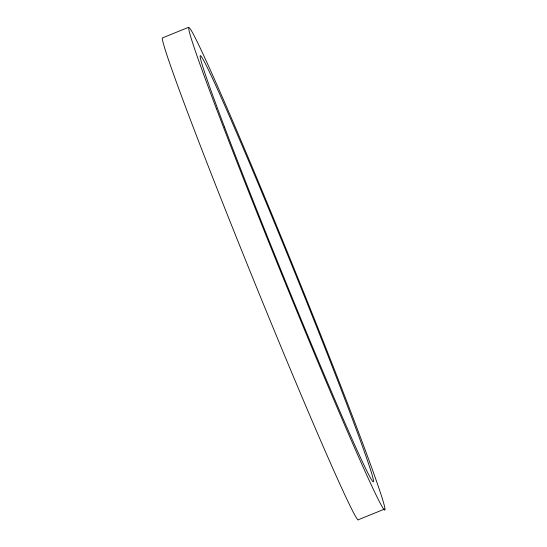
<?xml version="1.0" encoding="UTF-8"?>
<svg xmlns="http://www.w3.org/2000/svg" width="547" height="547" viewBox="0 0 547 547"><rect width="100%" height="100%" fill="white"/><g stroke="black" fill="none" stroke-linecap="round" stroke-linejoin="round"><path stroke-width="0.82" d="M188.469 27.35L162.322 37.962A260.399 6.783 67.9 0 0 259.175 293.732A260.399 6.783 67.9 0 0 358.531 519.65L384.678 509.038M216.318 108.45A260.399 6.783 67.9 0 0 381.013 504.696A260.399 6.783 67.9 0 0 262.389 191.443A260.399 6.783 67.9 0 0 216.318 108.45M224.557 127.177A229.87 5.983 67.9 0 0 369.936 476.963A229.87 5.983 67.9 0 0 265.227 200.441A229.87 5.983 67.9 0 0 224.557 127.177"/></g></svg>
